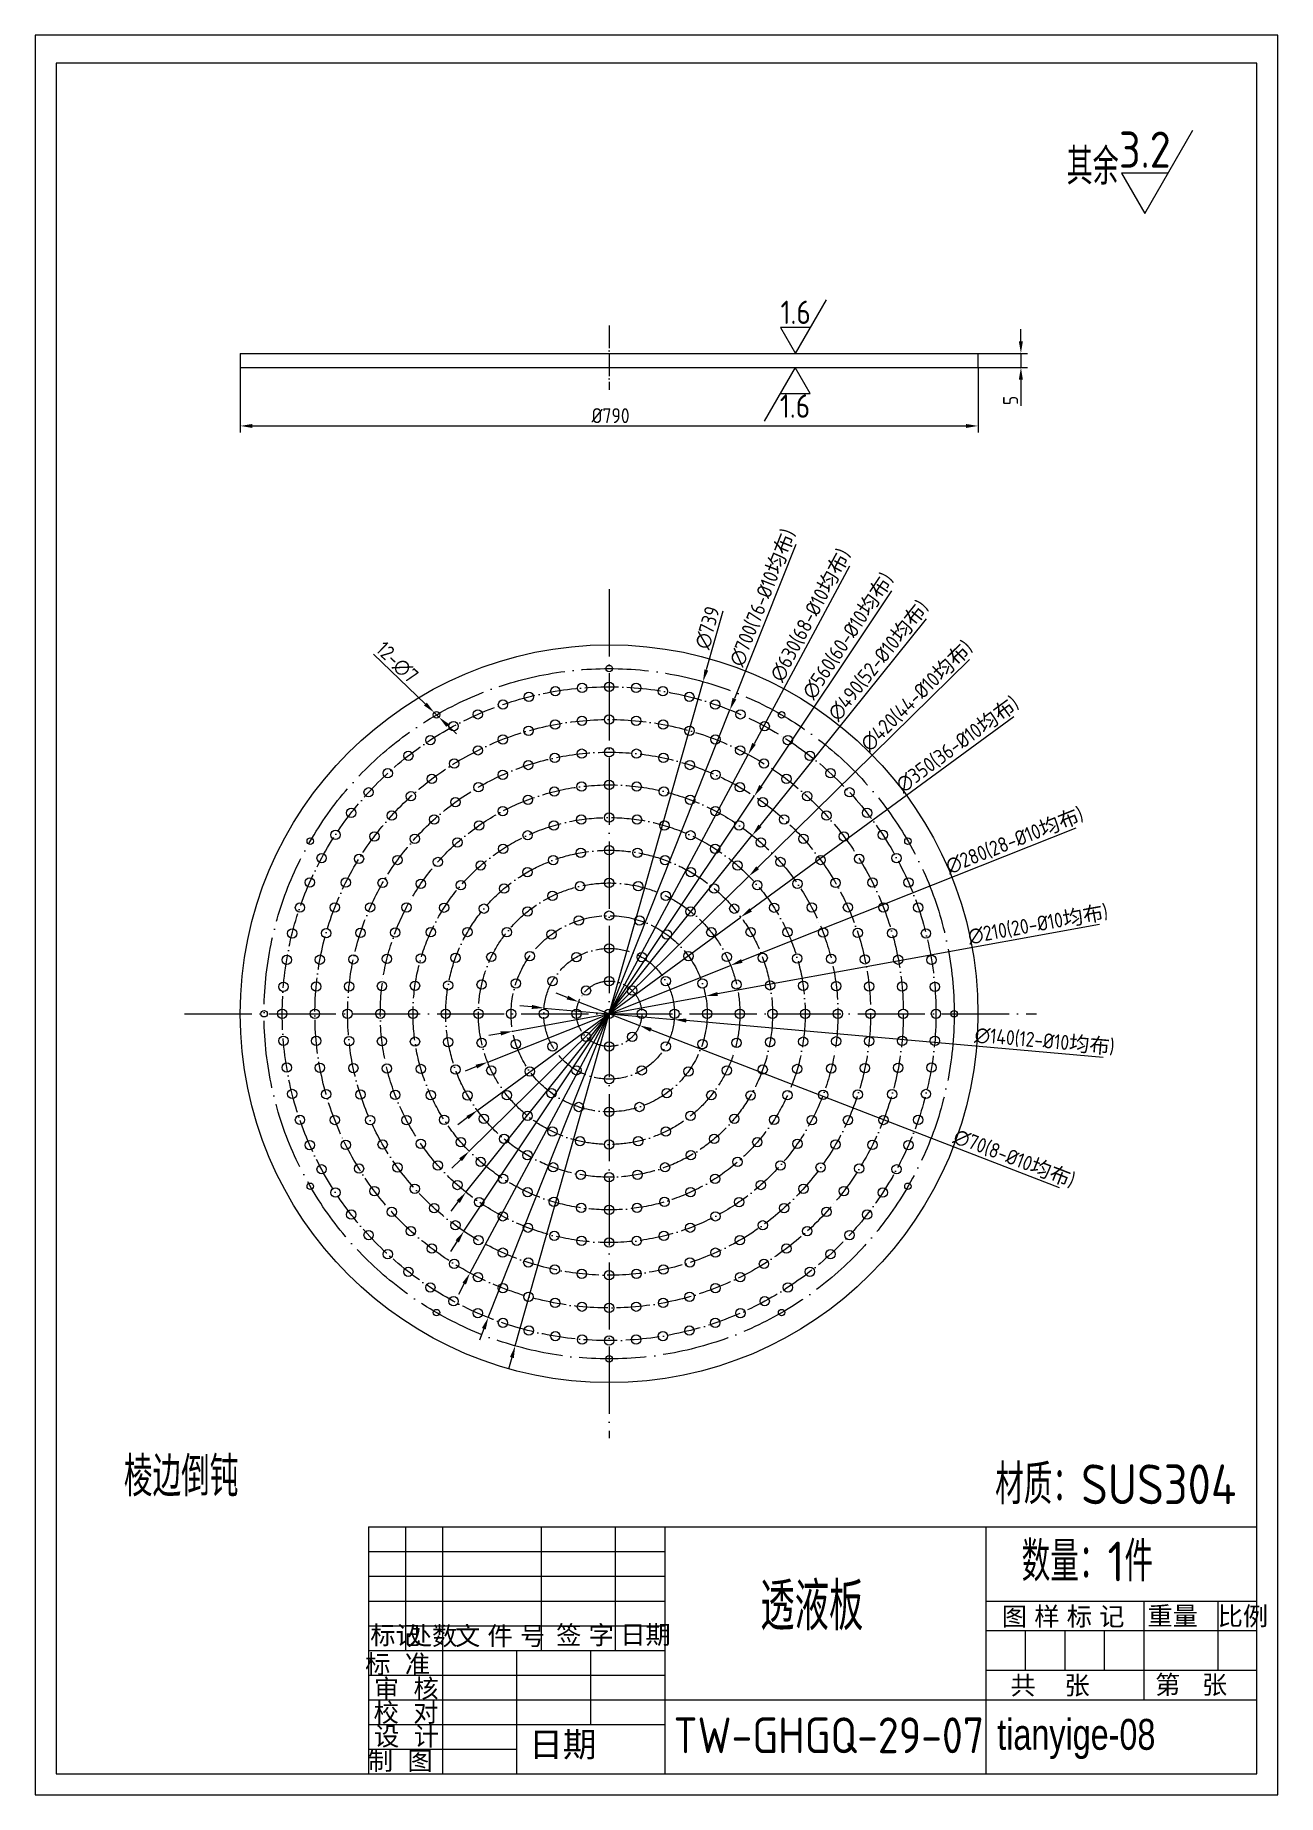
# Model space of a CAD drawing. Header units: millimetres. Extents: x 3475 to 4805, y 758 to 2642.
import ezdxf

# ---------------------------------------------------------------- set-up
doc = ezdxf.new("R2010")
doc.units = ezdxf.units.MM
doc.linetypes.add('ACAD_ISO04W100', pattern=[30, 24, -3, 0, -3])
doc.layers.add('实线', color=2, linetype='Continuous')
doc.layers.add('标注', color=3, linetype='Continuous', lineweight=13)
doc.styles.get("Standard").update_dxf_attribs({"font": 'arial.ttf'})
doc.styles.add('工程字', font='gbenor.shx', dxfattribs={"bigfont": 'gbcbig.shx'})
doc.dimstyles.new('ISO-25', dxfattribs={"dimtxt": 2.5, "dimasz": 2.5, "dimexe": 1.25, "dimexo": 0.625, "dimtad": 1, "dimtxsty": 'Standard', "dimcen": 2.5, "dimadec": 0, "dimazin": 0, "dimtfac": 1, "dimtmove": 0, "dimatfit": 3, "dimfxl": 0, "dimarcsym": 0})

# ---------------------------------------------------------------- blocks, each defined once
blk = doc.blocks.new('*D16')
at = {"color": 0, "linetype": 'Continuous', "lineweight": 13, "transparency": 16777216}
for p, q in [((4530.3, 2313.8), (4530.3, 2326.8)), ((4484.4, 2300.8), (4537.3, 2300.8)), ((4530.3, 2300.8), (4530.3, 2285.8)), ((4484.4, 2285.8), (4537.3, 2285.8)), ((4530.3, 2272.8), (4530.3, 2244.6))]:
    blk.add_line(p, q, dxfattribs=at)
at = {"color": 0, "linetype": 'Continuous', "transparency": 16777216}
for points in [[(4528.1, 2313.8), (4532.4, 2313.8), (4530.3, 2300.8)], [(4528.1, 2272.8), (4532.4, 2272.8), (4530.3, 2285.8)]]:
    blk.add_solid(points, dxfattribs=at)
at = {"layer": 'Defpoints', "color": 0, "linetype": 'Continuous', "transparency": 16777216}
for p in [(4484.4, 2300.8), (4484.4, 2285.8), (4530.3, 2285.8)]:
    blk.add_point(p, dxfattribs=at)
at = {"color": 0, "linetype": 'Continuous', "lineweight": 13, "transparency": 16777216, "insert": (4519.3, 2250.5), "char_height": 16, "attachment_point": 5, "rotation": 90, "style": '工程字'}
blk.add_mtext('5', dxfattribs=at)
blk = doc.blocks.new('*D17')
at = {"color": 0, "linetype": 'Continuous', "lineweight": 13, "transparency": 16777216}
for p, q in [((3694.4, 2285.8), (3694.4, 2216.2)), ((4484.4, 2285.8), (4484.4, 2216.2)), ((3707.4, 2223.2), (4471.4, 2223.2))]:
    blk.add_line(p, q, dxfattribs=at)
at = {"color": 0, "linetype": 'Continuous', "transparency": 16777216}
for points in [[(3707.4, 2225.3), (3707.4, 2221), (3694.4, 2223.2)], [(4471.4, 2225.3), (4471.4, 2221), (4484.4, 2223.2)]]:
    blk.add_solid(points, dxfattribs=at)
at = {"layer": 'Defpoints', "color": 0, "linetype": 'Continuous', "transparency": 16777216}
for p in [(3694.4, 2285.8), (4484.4, 2285.8), (4484.4, 2223.2)]:
    blk.add_point(p, dxfattribs=at)
at = {"color": 0, "linetype": 'Continuous', "lineweight": 13, "transparency": 16777216, "insert": (4090.9, 2234.2), "char_height": 16, "attachment_point": 5, "style": '工程字'}
blk.add_mtext('%%c790', dxfattribs=at)
blk = doc.blocks.new('*D18')
at = {"color": 0, "linetype": 'Continuous', "lineweight": 13, "transparency": 16777216}
for p, q in [((4211.2, 2024.8), (4193.4, 1961.9)), ((3988.8, 1238.3), (4189.9, 1949.4)), ((3985.3, 1225.8), (3981.7, 1213.3))]:
    blk.add_line(p, q, dxfattribs=at)
at = {"color": 0, "linetype": 'Continuous', "transparency": 16777216}
for points in [[(4191.4, 1962.5), (4195.5, 1961.3), (4189.9, 1949.4)], [(3983.2, 1226.4), (3987.3, 1225.2), (3988.8, 1238.3)]]:
    blk.add_solid(points, dxfattribs=at)
at = {"layer": 'Defpoints', "color": 0, "linetype": 'Continuous', "transparency": 16777216}
for p in [(4189.9, 1949.4), (3988.8, 1238.3)]:
    blk.add_point(p, dxfattribs=at)
at = {"color": 0, "linetype": 'Continuous', "lineweight": 13, "transparency": 16777216, "insert": (4194.8, 2007.2), "char_height": 16, "attachment_point": 5, "rotation": 74.2078, "style": '工程字'}
blk.add_mtext('∅739', dxfattribs=at)
blk = doc.blocks.new('*D19')
at = {"color": 0, "linetype": 'Continuous', "lineweight": 13, "transparency": 16777216}
for p, q in [((4289.2, 2096.3), (4223.5, 1931.2)), ((3960, 1268.7), (4218.7, 1919.1)), ((3955.2, 1256.6), (3950.4, 1244.5))]:
    blk.add_line(p, q, dxfattribs=at)
at = {"color": 0, "linetype": 'Continuous', "transparency": 16777216}
for points in [[(4221.5, 1932), (4225.6, 1930.4), (4218.7, 1919.1)], [(3953.1, 1257.4), (3957.2, 1255.8), (3960, 1268.7)]]:
    blk.add_solid(points, dxfattribs=at)
at = {"layer": 'Defpoints', "color": 0, "linetype": 'Continuous', "transparency": 16777216}
for p in [(4218.7, 1919.1), (3960, 1268.7)]:
    blk.add_point(p, dxfattribs=at)
at = {"color": 0, "linetype": 'Continuous', "lineweight": 13, "transparency": 16777216, "insert": (4254.1, 2039.2), "char_height": 16, "attachment_point": 5, "rotation": 68.3044, "style": '工程字'}
blk.add_mtext('∅700(76-%%c10{\\fSystem|b0|i0|c134|p32;均布})', dxfattribs=at)
blk = doc.blocks.new('*D20')
at = {"color": 0, "linetype": 'Continuous', "lineweight": 13, "transparency": 16777216}
for p, q in [((4346.7, 2073.2), (4244.5, 1882.9)), ((3940.4, 1316.3), (4238.3, 1871.4)), ((3934.2, 1304.9), (3928.1, 1293.4))]:
    blk.add_line(p, q, dxfattribs=at)
at = {"color": 0, "linetype": 'Continuous', "transparency": 16777216}
for points in [[(4242.6, 1883.9), (4246.4, 1881.8), (4238.3, 1871.4)], [(3932.3, 1305.9), (3936.1, 1303.9), (3940.4, 1316.3)]]:
    blk.add_solid(points, dxfattribs=at)
at = {"layer": 'Defpoints', "color": 0, "linetype": 'Continuous', "transparency": 16777216}
for p in [(4238.3, 1871.4), (3940.4, 1316.3)]:
    blk.add_point(p, dxfattribs=at)
at = {"color": 0, "linetype": 'Continuous', "lineweight": 13, "transparency": 16777216, "insert": (4305.3, 2020.5), "char_height": 16, "attachment_point": 5, "rotation": 61.7713, "style": '工程字'}
blk.add_mtext('∅630(68-%%c10{\\fSystem|b0|i0|c134|p32;均布})', dxfattribs=at)
blk = doc.blocks.new('*D21')
at = {"color": 0, "linetype": 'Continuous', "lineweight": 13, "transparency": 16777216}
for p, q in [((4391.6, 2046.7), (4252, 1837.6)), ((3933.9, 1361), (4244.8, 1826.8)), ((3926.7, 1350.2), (3919.5, 1339.4))]:
    blk.add_line(p, q, dxfattribs=at)
at = {"color": 0, "linetype": 'Continuous', "transparency": 16777216}
for points in [[(4250.2, 1838.8), (4253.8, 1836.4), (4244.8, 1826.8)], [(3924.9, 1351.4), (3928.5, 1349), (3933.9, 1361)]]:
    blk.add_solid(points, dxfattribs=at)
at = {"layer": 'Defpoints', "color": 0, "linetype": 'Continuous', "transparency": 16777216}
for p in [(4244.8, 1826.8), (3933.9, 1361)]:
    blk.add_point(p, dxfattribs=at)
at = {"color": 0, "linetype": 'Continuous', "lineweight": 13, "transparency": 16777216, "insert": (4345.4, 1998.2), "char_height": 16, "attachment_point": 5, "rotation": 56.2767, "style": '工程字'}
blk.add_mtext('∅560(60-%%c10{\\fSystem|b0|i0|c134|p32;均布})', dxfattribs=at)
blk = doc.blocks.new('*D22')
at = {"color": 0, "linetype": 'Continuous', "lineweight": 13, "transparency": 16777216}
for p, q in [((4428.7, 2016.5), (4250.9, 1795.1)), ((3936, 1402.8), (4242.7, 1784.9)), ((3927.8, 1392.7), (3919.7, 1382.5))]:
    blk.add_line(p, q, dxfattribs=at)
at = {"color": 0, "linetype": 'Continuous', "transparency": 16777216}
for points in [[(4249.2, 1796.4), (4252.6, 1793.7), (4242.7, 1784.9)], [(3926.1, 1394), (3929.5, 1391.3), (3936, 1402.8)]]:
    blk.add_solid(points, dxfattribs=at)
at = {"layer": 'Defpoints', "color": 0, "linetype": 'Continuous', "transparency": 16777216}
for p in [(4242.7, 1784.9), (3936, 1402.8)]:
    blk.add_point(p, dxfattribs=at)
at = {"color": 0, "linetype": 'Continuous', "lineweight": 13, "transparency": 16777216, "insert": (4377.9, 1971.8), "char_height": 16, "attachment_point": 5, "rotation": 51.2423, "style": '工程字'}
blk.add_mtext('∅490(52-%%c10{\\fSystem|b0|i0|c134|p32;均布})', dxfattribs=at)
blk = doc.blocks.new('*D23')
at = {"color": 0, "linetype": 'Continuous', "lineweight": 13, "transparency": 16777216}
for p, q in [((4475.4, 1973.3), (4248.4, 1750.2)), ((3939.6, 1446.7), (4239.1, 1741.1)), ((3930.3, 1437.6), (3921, 1428.4))]:
    blk.add_line(p, q, dxfattribs=at)
at = {"color": 0, "linetype": 'Continuous', "transparency": 16777216}
for points in [[(4246.9, 1751.7), (4249.9, 1748.6), (4239.1, 1741.1)], [(3928.8, 1439.1), (3931.8, 1436), (3939.6, 1446.7)]]:
    blk.add_solid(points, dxfattribs=at)
at = {"layer": 'Defpoints', "color": 0, "linetype": 'Continuous', "transparency": 16777216}
for p in [(4239.1, 1741.1), (3939.6, 1446.7)]:
    blk.add_point(p, dxfattribs=at)
at = {"color": 0, "linetype": 'Continuous', "lineweight": 13, "transparency": 16777216, "insert": (4418.9, 1933.9), "char_height": 16, "attachment_point": 5, "rotation": 44.5046, "style": '工程字'}
blk.add_mtext('∅420(44-%%c10{\\fSystem|b0|i0|c134|p32;均布})', dxfattribs=at)
blk = doc.blocks.new('*D24')
at = {"color": 0, "linetype": 'Continuous', "lineweight": 13, "transparency": 16777216}
for p, q in [((4522.6, 1911.7), (4240.9, 1705.1)), ((3948.2, 1490.4), (4230.5, 1697.4)), ((3937.8, 1482.7), (3927.3, 1475))]:
    blk.add_line(p, q, dxfattribs=at)
at = {"color": 0, "linetype": 'Continuous', "transparency": 16777216}
for points in [[(4239.7, 1706.8), (4242.2, 1703.3), (4230.5, 1697.4)], [(3936.5, 1484.4), (3939, 1480.9), (3948.2, 1490.4)]]:
    blk.add_solid(points, dxfattribs=at)
at = {"layer": 'Defpoints', "color": 0, "linetype": 'Continuous', "transparency": 16777216}
for p in [(4230.5, 1697.4), (3948.2, 1490.4)]:
    blk.add_point(p, dxfattribs=at)
at = {"color": 0, "linetype": 'Continuous', "lineweight": 13, "transparency": 16777216, "insert": (4462.6, 1882), "char_height": 16, "attachment_point": 5, "rotation": 36.2633, "style": '工程字'}
blk.add_mtext('∅350(36-%%c10{\\fSystem|b0|i0|c134|p32;均布})', dxfattribs=at)
blk = doc.blocks.new('*D25')
at = {"color": 0, "linetype": 'Continuous', "lineweight": 13, "transparency": 16777216}
for p, q in [((4589.1, 1792.7), (4231.5, 1650.4)), ((3959.3, 1542.1), (4219.4, 1645.6)), ((3947.2, 1537.3), (3935.1, 1532.5))]:
    blk.add_line(p, q, dxfattribs=at)
at = {"color": 0, "linetype": 'Continuous', "transparency": 16777216}
for points in [[(4230.7, 1652.4), (4232.3, 1648.4), (4219.4, 1645.6)], [(3946.4, 1539.3), (3948, 1535.3), (3959.3, 1542.1)]]:
    blk.add_solid(points, dxfattribs=at)
at = {"layer": 'Defpoints', "color": 0, "linetype": 'Continuous', "transparency": 16777216}
for p in [(4219.4, 1645.6), (3959.3, 1542.1)]:
    blk.add_point(p, dxfattribs=at)
at = {"color": 0, "linetype": 'Continuous', "lineweight": 13, "transparency": 16777216, "insert": (4523.6, 1779), "char_height": 16, "attachment_point": 5, "rotation": 21.689, "style": '工程字'}
blk.add_mtext('∅280(28-%%c10{\\fSystem|b0|i0|c134|p32;均布})', dxfattribs=at)
blk = doc.blocks.new('*D26')
at = {"color": 0, "linetype": 'Continuous', "lineweight": 13, "transparency": 16777216}
for p, q in [((4614.3, 1689.4), (4205.4, 1615)), ((3986, 1575.1), (4192.7, 1612.7)), ((3973.3, 1572.8), (3960.5, 1570.4))]:
    blk.add_line(p, q, dxfattribs=at)
at = {"color": 0, "linetype": 'Continuous', "transparency": 16777216}
for points in [[(4205.1, 1617.1), (4205.8, 1612.9), (4192.7, 1612.7)], [(3972.9, 1574.9), (3973.6, 1570.6), (3986, 1575.1)]]:
    blk.add_solid(points, dxfattribs=at)
at = {"layer": 'Defpoints', "color": 0, "linetype": 'Continuous', "transparency": 16777216}
for p in [(4192.7, 1612.7), (3986, 1575.1)]:
    blk.add_point(p, dxfattribs=at)
at = {"color": 0, "linetype": 'Continuous', "lineweight": 13, "transparency": 16777216, "insert": (4548.6, 1689.2), "char_height": 16, "attachment_point": 5, "rotation": 10.3131, "style": '工程字'}
blk.add_mtext('∅210(20-%%c10{\\fSystem|b0|i0|c134|p32;均布})', dxfattribs=at)
blk = doc.blocks.new('*D27')
at = {"color": 0, "linetype": 'Continuous', "lineweight": 13, "transparency": 16777216}
for p, q in [((4006.7, 1601.2), (3993.7, 1602.3)), ((4019.6, 1600), (4159.1, 1587.7)), ((4618.3, 1547.1), (4172, 1586.6))]:
    blk.add_line(p, q, dxfattribs=at)
at = {"color": 0, "linetype": 'Continuous', "transparency": 16777216}
for points in [[(4006.9, 1603.3), (4006.5, 1599), (4019.6, 1600)], [(4172.2, 1588.7), (4171.8, 1584.4), (4159.1, 1587.7)]]:
    blk.add_solid(points, dxfattribs=at)
at = {"layer": 'Defpoints', "color": 0, "linetype": 'Continuous', "transparency": 16777216}
for p in [(4019.6, 1600), (4159.1, 1587.7)]:
    blk.add_point(p, dxfattribs=at)
at = {"color": 0, "linetype": 'Continuous', "lineweight": 13, "transparency": 16777216, "insert": (4555.6, 1564.2), "char_height": 16, "attachment_point": 5, "rotation": 354.9449, "style": '工程字'}
blk.add_mtext('∅140(12-%%c10{\\fSystem|b0|i0|c134|p32;均布})', dxfattribs=at)
blk = doc.blocks.new('*D28')
at = {"color": 0, "linetype": 'Continuous', "lineweight": 13, "transparency": 16777216}
for p, q in [((4044.6, 1611.2), (4032.5, 1615.9)), ((4056.7, 1606.5), (4122, 1581.3)), ((4571.7, 1407.5), (4134.1, 1576.6))]:
    blk.add_line(p, q, dxfattribs=at)
at = {"color": 0, "linetype": 'Continuous', "transparency": 16777216}
for points in [[(4045.4, 1613.2), (4043.8, 1609.2), (4056.7, 1606.5)], [(4134.9, 1578.6), (4133.3, 1574.6), (4122, 1581.3)]]:
    blk.add_solid(points, dxfattribs=at)
at = {"layer": 'Defpoints', "color": 0, "linetype": 'Continuous', "transparency": 16777216}
for p in [(4056.7, 1606.5), (4122, 1581.3)]:
    blk.add_point(p, dxfattribs=at)
at = {"color": 0, "linetype": 'Continuous', "lineweight": 13, "transparency": 16777216, "insert": (4523, 1438.6), "char_height": 16, "attachment_point": 5, "rotation": 338.8705, "style": '工程字'}
blk.add_mtext('∅70(8-%%c10{\\fSystem|b0|i0|c134|p32;均布})', dxfattribs=at)
blk = doc.blocks.new('*D29')
at = {"color": 0, "linetype": 'Continuous', "lineweight": 13, "transparency": 16777216}
for p, q in [((3837.1, 1978.9), (3892.7, 1925.3)), ((3907.1, 1911.4), (3902.1, 1916.3)), ((3916.5, 1902.4), (3925.8, 1893.4))]:
    blk.add_line(p, q, dxfattribs=at)
at = {"color": 0, "linetype": 'Continuous', "transparency": 16777216}
for points in [[(3894.2, 1926.9), (3891.2, 1923.8), (3902.1, 1916.3)], [(3918, 1904), (3915, 1900.9), (3907.1, 1911.4)]]:
    blk.add_solid(points, dxfattribs=at)
at = {"layer": 'Defpoints', "color": 0, "linetype": 'Continuous', "transparency": 16777216}
for p in [(3902.1, 1916.3), (3907.1, 1911.4)]:
    blk.add_point(p, dxfattribs=at)
at = {"color": 0, "linetype": 'Continuous', "lineweight": 13, "transparency": 16777216, "insert": (3862.2, 1970), "char_height": 16, "attachment_point": 5, "rotation": 316.0695, "style": '工程字'}
blk.add_mtext('12-∅7', dxfattribs=at)

msp = doc.modelspace()

# ---------------------------------------------------------------- linework, layer by layer
at = {"color": 7, "lineweight": 13}
for p, q in [((4638.059, 2493.802), (4662.916, 2450.75)), ((4272.975, 2328.592), (4289.036, 2300.773)), ((4304.785, 2257.955), (4288.724, 2285.773)), ((3990.22, 912.219), (3990.22, 780.017)), ((3831.579, 806.458), (3990.22, 806.458))]:
    msp.add_line(p, q, dxfattribs=at)
at = {"color": 1, "linetype": 'ACAD_ISO04W100', "lineweight": 13}
msp.add_line((4089.35, 2330.612), (4089.35, 2261.785), dxfattribs=at)
at = {"lineweight": 18}
for p, q in [((3694.35, 2300.773), (4484.35, 2300.773)), ((3694.35, 2300.773), (3694.35, 2285.773)), ((4484.35, 2300.773), (4484.35, 2285.773)), ((3694.35, 2285.773), (4484.35, 2285.773))]:
    msp.add_line(p, q, dxfattribs=at)
at = {"color": 1, "linetype": 'ACAD_ISO04W100', "lineweight": 13, "ltscale": 3}
for p, q in [((4089.35, 2048.467), (4089.35, 1139.283)), ((3634.758, 1593.875), (4546.979, 1593.875))]:
    msp.add_line(p, q, dxfattribs=at)
at = {"lineweight": 18}
for centre, radius in [((4089.35, 1593.875), 395), ((4089.35, 1963.375), 3.5), ((4031.742, 1939.102), 5), ((4060.448, 1942.68), 5), ((4089.35, 1943.875), 5), ((4118.253, 1942.68), 5), ((4146.959, 1939.102), 5), ((3975.706, 1924.911), 5), ((4003.431, 1933.165), 5), ((4175.27, 1933.165), 5), ((4202.995, 1924.911), 5), ((3904.6, 1913.872), 3.5), ((3922.769, 1901.691), 5), ((3948.757, 1914.396), 5), ((4031.469, 1903.512), 5), ((4060.286, 1907.532), 5), ((4089.35, 1908.875), 5), ((4118.415, 1907.532), 5), ((4147.232, 1903.512), 5), ((4229.944, 1914.396), 5), ((4255.932, 1901.691), 5), ((4274.1, 1913.872), 3.5), ((3897.919, 1886.884), 5), ((3975.559, 1887.604), 5), ((4003.147, 1896.85), 5), ((4175.554, 1896.85), 5), ((4203.142, 1887.604), 5), ((4280.782, 1886.884), 5), ((3874.376, 1870.074), 5), ((3923.524, 1861.694), 5), ((3948.943, 1875.852), 5), ((4002.826, 1860.171), 5), ((4031.135, 1867.757), 5), ((4060.082, 1872.341), 5), ((4089.35, 1873.875), 5), ((4118.618, 1872.341), 5), ((4147.566, 1867.757), 5), ((4175.875, 1860.171), 5), ((4229.758, 1875.852), 5), ((4255.177, 1861.694), 5), ((4304.325, 1870.074), 5), ((3852.302, 1851.379), 5), ((3899.521, 1845.251), 5), ((3975.464, 1849.668), 5), ((4203.237, 1849.668), 5), ((4279.18, 1845.251), 5), ((4326.399, 1851.379), 5), ((3831.847, 1830.924), 5), ((3877.136, 1826.663), 5), ((3949.35, 1836.362), 5), ((4002.472, 1822.954), 5), ((4030.718, 1831.756), 5), ((4059.819, 1837.089), 5), ((4089.35, 1838.875), 5), ((4118.882, 1837.089), 5), ((4147.983, 1831.756), 5), ((4176.229, 1822.954), 5), ((4229.35, 1836.362), 5), ((4301.565, 1826.663), 5), ((4346.854, 1830.924), 5), ((3813.151, 1808.85), 5), ((3856.563, 1806.089), 5), ((3924.771, 1820.4), 5), ((3975.493, 1810.812), 5), ((4089.35, 1803.875), 5), ((4203.208, 1810.812), 5), ((4253.93, 1820.4), 5), ((4322.138, 1806.089), 5), ((4365.55, 1808.85), 5), ((3796.342, 1785.307), 5), ((3901.994, 1801.956), 5), ((3950.175, 1795.506), 5), ((4002.113, 1784.898), 5), ((4030.187, 1795.369), 5), ((4059.464, 1801.738), 5), ((4119.237, 1801.738), 5), ((4148.514, 1795.369), 5), ((4176.588, 1784.898), 5), ((4228.526, 1795.506), 5), ((4276.707, 1801.956), 5), ((4382.359, 1785.307), 5), ((3769.354, 1778.625), 3.5), ((3837.975, 1783.705), 5), ((3881.27, 1781.232), 5), ((3926.885, 1777.26), 5), ((3975.816, 1770.539), 5), ((4058.962, 1766.217), 5), ((4089.35, 1768.875), 5), ((4119.739, 1766.217), 5), ((4202.885, 1770.539), 5), ((4251.815, 1777.26), 5), ((4297.431, 1781.232), 5), ((4340.726, 1783.705), 5), ((4409.347, 1778.625), 3.5), ((3781.535, 1760.457), 5), ((3821.532, 1759.701), 5), ((3862.826, 1758.455), 5), ((3905.965, 1756.34), 5), ((3951.83, 1752.583), 5), ((4029.497, 1758.322), 5), ((4149.204, 1758.322), 5), ((4226.871, 1752.583), 5), ((4272.736, 1756.34), 5), ((4315.875, 1758.455), 5), ((4357.169, 1759.701), 5), ((4397.166, 1760.457), 5), ((3768.83, 1734.469), 5), ((3807.374, 1734.283), 5), ((3846.863, 1733.875), 5), ((3887.719, 1733.051), 5), ((3930.643, 1731.396), 5), ((4001.85, 1745.43), 5), ((4058.197, 1730.365), 5), ((4089.35, 1733.875), 5), ((4120.503, 1730.365), 5), ((4176.85, 1745.43), 5), ((4248.058, 1731.396), 5), ((4290.981, 1733.051), 5), ((4331.838, 1733.875), 5), ((4371.327, 1734.283), 5), ((4409.871, 1734.469), 5), ((3976.863, 1727.933), 5), ((4028.607, 1720.011), 5), ((4150.094, 1720.011), 5), ((4201.838, 1727.933), 5), ((3758.314, 1707.52), 5), ((3795.622, 1707.666), 5), ((3833.558, 1707.762), 5), ((3872.414, 1707.732), 5), ((3912.687, 1707.41), 5), ((3955.293, 1706.363), 5), ((4002.062, 1703.332), 5), ((4056.904, 1693.736), 5), ((4089.35, 1698.875), 5), ((4121.797, 1693.736), 5), ((4176.639, 1703.332), 5), ((4223.408, 1706.363), 5), ((4266.014, 1707.41), 5), ((4306.287, 1707.732), 5), ((4345.143, 1707.762), 5), ((4383.079, 1707.666), 5), ((4420.386, 1707.52), 5), ((3750.06, 1679.795), 5), ((3786.375, 1680.079), 5), ((3823.055, 1680.4), 5), ((3860.271, 1680.753), 5), ((3898.328, 1681.112), 5), ((3937.796, 1681.375), 5), ((3979.894, 1681.164), 5), ((4027.633, 1678.822), 5), ((4151.068, 1678.822), 5), ((4198.807, 1681.164), 5), ((4240.905, 1681.375), 5), ((4280.373, 1681.112), 5), ((4318.429, 1680.753), 5), ((4355.646, 1680.4), 5), ((4392.325, 1680.079), 5), ((4428.641, 1679.795), 5), ((3887.857, 1653.039), 5), ((3924.904, 1653.729), 5), ((3963.215, 1654.619), 5), ((4004.404, 1655.593), 5), ((4054.35, 1654.497), 5), ((4089.35, 1663.875), 5), ((4124.35, 1654.497), 5), ((4174.297, 1655.593), 5), ((4215.486, 1654.619), 5), ((4253.797, 1653.729), 5), ((4290.844, 1653.039), 5), ((3744.124, 1651.483), 5), ((3779.714, 1651.756), 5), ((3815.469, 1652.091), 5), ((3851.47, 1652.508), 5), ((4327.231, 1652.508), 5), ((4363.232, 1652.091), 5), ((4398.987, 1651.756), 5), ((4434.577, 1651.483), 5), ((3740.546, 1622.778), 5), ((3775.694, 1622.94), 5), ((3810.884, 1623.143), 5), ((3846.137, 1623.407), 5), ((3881.488, 1623.761), 5), ((3917.009, 1624.264), 5), ((3952.861, 1625.028), 5), ((3989.489, 1626.322), 5), ((4028.729, 1628.875), 5), ((4064.602, 1618.624), 5), ((4089.35, 1628.875), 5), ((4114.099, 1618.624), 5), ((4149.972, 1628.875), 5), ((4189.211, 1626.322), 5), ((4225.84, 1625.028), 5), ((4261.692, 1624.264), 5), ((4297.213, 1623.761), 5), ((4332.564, 1623.407), 5), ((4367.817, 1623.143), 5), ((4403.007, 1622.94), 5), ((4438.155, 1622.778), 5), ((3739.35, 1593.875), 5), ((3774.35, 1593.875), 5), ((3809.35, 1593.875), 5), ((3844.35, 1593.875), 5), ((3879.35, 1593.875), 5), ((3914.35, 1593.875), 5), ((3949.35, 1593.875), 5), ((3984.35, 1593.875), 5), ((4019.35, 1593.875), 5), ((4054.35, 1593.875), 5), ((4089.35, 1593.875), 5), ((4124.35, 1593.875), 5), ((4159.35, 1593.875), 5), ((4194.35, 1593.875), 5), ((4229.35, 1593.875), 5), ((4264.35, 1593.875), 5), ((4299.35, 1593.875), 5), ((4334.35, 1593.875), 5), ((4369.35, 1593.875), 5), ((4404.35, 1593.875), 5), ((4439.35, 1593.875), 5), ((4458.85, 1593.875), 3.5), ((3740.546, 1564.973), 5), ((3775.694, 1564.811), 5), ((3810.884, 1564.607), 5), ((3846.137, 1564.344), 5), ((3881.488, 1563.989), 5), ((3917.009, 1563.487), 5), ((3952.861, 1562.722), 5), ((3989.489, 1561.429), 5), ((4028.729, 1558.875), 5), ((4064.602, 1569.127), 5), ((4089.35, 1558.875), 5), ((4114.099, 1569.127), 5), ((4149.972, 1558.875), 5), ((4189.211, 1561.429), 5), ((4225.84, 1562.722), 5), ((4261.692, 1563.487), 5), ((4297.213, 1563.989), 5), ((4332.564, 1564.344), 5), ((4367.817, 1564.607), 5), ((4403.007, 1564.811), 5), ((4438.155, 1564.973), 5), ((3744.124, 1536.267), 5), ((3779.714, 1535.994), 5), ((3815.469, 1535.66), 5), ((3851.47, 1535.243), 5), ((3887.857, 1534.711), 5), ((3924.904, 1534.022), 5), ((3963.215, 1533.132), 5), ((4004.404, 1532.158), 5), ((4054.35, 1533.254), 5), ((4089.35, 1523.875), 5), ((4124.35, 1533.254), 5), ((4174.297, 1532.158), 5), ((4215.486, 1533.132), 5), ((4253.797, 1534.022), 5), ((4290.844, 1534.711), 5), ((4327.231, 1535.243), 5), ((4363.232, 1535.66), 5), ((4398.987, 1535.994), 5), ((4434.577, 1536.267), 5), ((3750.06, 1507.955), 5), ((3786.375, 1507.671), 5), ((3823.055, 1507.351), 5), ((3860.271, 1506.997), 5), ((3898.328, 1506.638), 5), ((3937.796, 1506.375), 5), ((3979.894, 1506.587), 5), ((4027.633, 1508.929), 5), ((4151.068, 1508.929), 5), ((4198.807, 1506.587), 5), ((4240.905, 1506.375), 5), ((4280.373, 1506.638), 5), ((4318.429, 1506.997), 5), ((4355.646, 1507.351), 5), ((4392.325, 1507.671), 5), ((4428.641, 1507.955), 5), ((4002.062, 1484.419), 5), ((4056.904, 1494.014), 5), ((4089.35, 1488.875), 5), ((4121.797, 1494.014), 5), ((4176.639, 1484.419), 5), ((3758.314, 1480.23), 5), ((3795.622, 1480.084), 5), ((3833.558, 1479.989), 5), ((3872.414, 1480.018), 5), ((3912.687, 1480.341), 5), ((3955.293, 1481.387), 5), ((4028.607, 1467.74), 5), ((4150.094, 1467.74), 5), ((4223.408, 1481.387), 5), ((4266.014, 1480.341), 5), ((4306.287, 1480.018), 5), ((4345.143, 1479.989), 5), ((4383.079, 1480.084), 5), ((4420.386, 1480.23), 5), ((3768.83, 1453.282), 5), ((3807.374, 1453.468), 5), ((3846.863, 1453.875), 5), ((3887.719, 1454.699), 5), ((3930.643, 1456.355), 5), ((3976.863, 1459.818), 5), ((4058.197, 1457.385), 5), ((4089.35, 1453.875), 5), ((4120.503, 1457.385), 5), ((4201.838, 1459.818), 5), ((4248.058, 1456.355), 5), ((4290.981, 1454.699), 5), ((4331.838, 1453.875), 5), ((4371.327, 1453.468), 5), ((4409.871, 1453.282), 5), ((3781.535, 1427.294), 5), ((3821.532, 1428.049), 5), ((3862.826, 1429.295), 5), ((3905.965, 1431.41), 5), ((3951.83, 1435.168), 5), ((4001.85, 1442.321), 5), ((4029.497, 1429.429), 5), ((4149.204, 1429.429), 5), ((4176.85, 1442.321), 5), ((4226.871, 1435.168), 5), ((4272.736, 1431.41), 5), ((4315.875, 1429.295), 5), ((4357.169, 1428.049), 5), ((4397.166, 1427.294), 5), ((3926.885, 1410.49), 5), ((3975.816, 1417.212), 5), ((4058.962, 1421.534), 5), ((4089.35, 1418.875), 5), ((4119.739, 1421.534), 5), ((4202.885, 1417.212), 5), ((4251.815, 1410.49), 5), ((3769.354, 1409.125), 3.5), ((3796.342, 1402.443), 5), ((3837.975, 1404.045), 5), ((3881.27, 1406.519), 5), ((3950.175, 1392.244), 5), ((4002.113, 1402.853), 5), ((4030.187, 1392.382), 5), ((4148.514, 1392.382), 5), ((4176.588, 1402.853), 5), ((4228.526, 1392.244), 5), ((4297.431, 1406.519), 5), ((4340.726, 1404.045), 5), ((4382.359, 1402.443), 5), ((4409.347, 1409.125), 3.5), ((3813.151, 1378.901), 5), ((3856.563, 1381.661), 5), ((3901.994, 1385.795), 5), ((3975.493, 1376.939), 5), ((4059.464, 1386.013), 5), ((4089.35, 1383.875), 5), ((4119.237, 1386.013), 5), ((4203.208, 1376.939), 5), ((4276.707, 1385.795), 5), ((4322.138, 1381.661), 5), ((4365.55, 1378.901), 5), ((3831.847, 1356.827), 5), ((3877.136, 1361.087), 5), ((3924.771, 1367.351), 5), ((4002.472, 1364.796), 5), ((4030.718, 1355.995), 5), ((4147.983, 1355.995), 5), ((4176.229, 1364.796), 5), ((4253.93, 1367.351), 5), ((4301.565, 1361.087), 5), ((4346.854, 1356.827), 5), ((3852.302, 1336.372), 5), ((3899.521, 1342.5), 5), ((3949.35, 1351.388), 5), ((3975.464, 1338.083), 5), ((4059.819, 1350.662), 5), ((4089.35, 1348.875), 5), ((4118.882, 1350.662), 5), ((4203.237, 1338.083), 5), ((4229.35, 1351.388), 5), ((4279.18, 1342.5), 5), ((4326.399, 1336.372), 5), ((3874.376, 1317.676), 5), ((3923.524, 1326.057), 5), ((4002.826, 1327.579), 5), ((4031.135, 1319.994), 5), ((4060.082, 1315.409), 5), ((4089.35, 1313.875), 5), ((4118.618, 1315.409), 5), ((4147.566, 1319.994), 5), ((4175.875, 1327.579), 5), ((4255.177, 1326.057), 5), ((4304.325, 1317.676), 5), ((3897.919, 1300.867), 5), ((3948.943, 1311.899), 5), ((3975.559, 1300.147), 5), ((4203.142, 1300.147), 5), ((4229.758, 1311.899), 5), ((4280.782, 1300.867), 5), ((3922.769, 1286.059), 5), ((4003.147, 1290.9), 5), ((4031.469, 1284.239), 5), ((4060.286, 1280.219), 5), ((4089.35, 1278.875), 5), ((4118.415, 1280.219), 5), ((4147.232, 1284.239), 5), ((4175.554, 1290.9), 5), ((4255.932, 1286.059), 5), ((3904.6, 1273.879), 3.5), ((3948.757, 1273.355), 5), ((3975.706, 1262.839), 5), ((4202.995, 1262.839), 5), ((4229.944, 1273.355), 5), ((4274.1, 1273.879), 3.5), ((4003.431, 1254.585), 5), ((4031.742, 1248.649), 5), ((4060.448, 1245.071), 5), ((4089.35, 1243.875), 5), ((4118.253, 1245.071), 5), ((4146.959, 1248.649), 5), ((4175.27, 1254.585), 5), ((4089.35, 1224.375), 3.5)]:
    msp.add_circle(centre, radius, dxfattribs=at)
at = {"color": 1, "linetype": 'ACAD_ISO04W100', "lineweight": 13, "ltscale": 3}
msp.add_circle((4089.35, 1593.875), 369.5, dxfattribs=at)
at = {"color": 1, "linetype": 'ACAD_ISO04W100', "lineweight": 13, "ltscale": 1.5}
for radius in [350, 315, 280, 245, 210, 175, 140, 105, 70, 35]:
    msp.add_circle((4089.35, 1593.875), radius, dxfattribs=at)
at = {"lineweight": 13}
msp.add_circle((3719.85, 1593.875), 3.5, dxfattribs=at)
at = {"layer": '实线', "color": 7, "linetype": 'Continuous', "lineweight": 13}
for p, q in [((4805.399, 2641.543), (3474.777, 2641.543)), ((3474.777, 2641.543), (3474.777, 757.616)), ((4805.399, 757.616), (4805.399, 2641.543)), ((4782.998, 2611.712), (3497.178, 2611.712)), ((3497.178, 2611.712), (3497.178, 780.017)), ((4782.998, 780.017), (4782.998, 2611.712)), ((3497.178, 780.017), (4782.998, 780.017)), ((3474.777, 757.616), (4805.399, 757.616))]:
    msp.add_line(p, q, dxfattribs=at)
at = {"layer": '实线', "color": 7, "lineweight": 13}
for p, q in [((3831.579, 1044.42), (3831.579, 780.017)), ((3831.579, 1044.42), (4782.998, 1044.42)), ((3871.239, 1044.42), (3871.239, 912.219)), ((3910.899, 1044.42), (3910.899, 780.017)), ((4016.66, 1044.42), (4016.66, 912.219)), ((4095.981, 1044.42), (4095.981, 912.219)), ((4148.862, 1044.42), (4148.862, 780.017)), ((4492.585, 1044.42), (4492.585, 780.017)), ((3831.579, 1017.98), (4148.862, 1017.98)), ((3831.579, 991.539), (4148.862, 991.539)), ((3831.579, 965.099), (4148.862, 965.099)), ((4492.585, 965.099), (4782.998, 965.099)), ((4661.803, 965.099), (4661.803, 859.338)), ((4741.123, 965.099), (4741.123, 891.066)), ((3831.579, 938.659), (4148.862, 938.659)), ((4492.585, 933.371), (4782.998, 933.371)), ((4534.889, 933.371), (4534.889, 891.066)), ((4577.194, 933.371), (4577.194, 891.066)), ((4619.498, 933.371), (4619.498, 891.066)), ((3831.579, 912.219), (4148.862, 912.219)), ((4069.541, 912.219), (4069.541, 832.898)), ((3831.579, 885.778), (4148.862, 885.778)), ((4492.585, 891.066), (4782.998, 891.066)), ((3831.579, 859.338), (4782.998, 859.338)), ((3831.579, 832.898), (4148.862, 832.898))]:
    msp.add_line(p, q, dxfattribs=at)
at = {"layer": '标注', "color": 7, "linetype": 'Continuous', "lineweight": 13}
for p, q in [((4662.916, 2450.75), (4714.288, 2539.729)), ((4687.772, 2493.802), (4638.059, 2493.802)), ((4289.036, 2300.773), (4322.23, 2358.267)), ((4305.097, 2328.592), (4272.975, 2328.592)), ((4288.724, 2285.773), (4255.53, 2228.279)), ((4272.663, 2257.955), (4304.785, 2257.955))]:
    msp.add_line(p, q, dxfattribs=at)

# ---------------------------------------------------------------- texts
at = {"layer": '实线', "color": 7, "lineweight": 15, "style": '工程字'}
for s, height, p in [('棱边倒钝', 42.5939, (3569.726, 1077.045)), ('材质：SUS304', 42.5939, (4502.702, 1068.739)), ('数量：1件', 42.5939, (4531.086, 986.14)), ('透液板', 51.1126, (4251.182, 933.82)), ('TW-GHGQ-29-07', 38.33448, (4158.302, 802.17))]:
    msp.add_text(s, height=height, dxfattribs=at).set_placement(p)
at = {"layer": '实线', "color": 7, "lineweight": 13}
for s, height, p in [(' 图 样 标 记', 19.8302, (4502.18, 938.684)), ('重量', 19.8302, (4665.778, 939.236)), ('比例', 19.8302, (4740.961, 938.99)), ('标记', 19.8302, (3833.601, 918.66)), ('处数', 19.8302, (3872.73, 917.827)), ('文 件 号', 19.8302, (3924.34, 917.803)), ('签 字', 19.8302, (4032.632, 918.773)), ('日期', 19.8302, (4101.264, 919.14)), (' 标  准', 19.8302, (3820.43, 887.614)), ('共    张', 19.8302, (4519.097, 864.963)), ('第   张', 19.8302, (4674.038, 865.618)), ('审  核', 19.8302, (3837.418, 861.596)), ('校  对', 19.8302, (3837.114, 835.695)), ('设  计', 19.8302, (3837.667, 810.399)), ('日期', 26.4403, (4003.738, 798.343)), (' 制  图', 19.8302, (3823.324, 784.261))]:
    msp.add_text(s, height=height, dxfattribs=at).set_placement(p)
at = {"layer": '实线', "color": 7, "lineweight": 13, "width": 0.75}
msp.add_text('tianyige-08', height=33.05032, dxfattribs=at).set_placement((4504.936, 805.81))
at = {"layer": '实线', "color": 7, "lineweight": 13, "attachment_point": 5, "style": '工程字'}
for s, insert, char_height in [('其余', (4607.164, 2500.876), 38.7227), ('3.2', (4663.001, 2518.987), 38.7227), ('1.6', (4289.091, 2344.865), 25.0208), ('1.6', (4288.371, 2244.465), 25.0208)]:
    msp.add_mtext(s, dxfattribs=dict(at, insert=insert, char_height=char_height))

# ---------------------------------------------------------------- dimensions: what is measured, and where the dimension line sits
at = {"color": 6, "linetype": 'Continuous', "lineweight": 13}
dim = msp.add_linear_dim(base=(4530.251, 2285.773), p1=(4484.35, 2300.773), p2=(4484.35, 2285.773), angle=90, text='5', dimstyle='ISO-25', override={"dimtxt": 16, "dimasz": 13, "dimexe": 7, "dimexo": 0, "dimgap": 3, "dimtxsty": '工程字', "dimlwd": 13, "dimlwe": 13}, dxfattribs=at)
dim.commit()
dim.dimension.update_dxf_attribs({"geometry": '*D16', "text_midpoint": (4530.251, 2250.497), "dimtype": 160})
dim = msp.add_linear_dim(base=(4484.35, 2223.153), p1=(3694.35, 2285.773), p2=(4484.35, 2285.773), text='%%c<>', dimstyle='ISO-25', override={"dimtxt": 16, "dimasz": 13, "dimexe": 7, "dimexo": 0, "dimgap": 3, "dimtxsty": '工程字', "dimlwd": 13, "dimlwe": 13}, dxfattribs=at)
dim.commit()
dim.dimension.update_dxf_attribs({"geometry": '*D17', "text_midpoint": (4090.866, 2223.153), "dimtype": 160})
for p1, p2, text, picture, middle in [((3959.964, 1268.669), (4218.737, 1919.082), '<>(76-%%c10{\\fSystem|b0|i0|c134|p32;均布})', '*D19', (4264.848, 2034.982)), ((3940.358, 1316.339), (4238.343, 1871.411), '<>(68-%%c10{\\fSystem|b0|i0|c134|p32;均布})', '*D20', (4315.446, 2015.035)), ((3933.899, 1360.991), (4244.802, 1826.759), '<>(60-%%c10{\\fSystem|b0|i0|c134|p32;均布})', '*D21', (4354.953, 1991.78)), ((3935.974, 1402.824), (4242.727, 1784.927), '<>(52-%%c10{\\fSystem|b0|i0|c134|p32;均布})', '*D22', (4386.92, 1964.538)), ((3907.121, 1911.443), (3902.08, 1916.3), '12-<>', '*D29', (3854.584, 1962.054)), ((3939.58, 1446.672), (4239.121, 1741.078), '<>(44-%%c10{\\fSystem|b0|i0|c134|p32;均布})', '*D23', (4426.941, 1925.678)), ((3948.247, 1490.363), (4230.454, 1697.387), '<>(36-%%c10{\\fSystem|b0|i0|c134|p32;均布})', '*D24', (4469.427, 1872.695)), ((3959.262, 1542.136), (4219.439, 1645.615), '<>(28-%%c10{\\fSystem|b0|i0|c134|p32;均布})', '*D25', (4527.834, 1768.271)), ((3986.047, 1575.077), (4192.654, 1612.673), '<>(20-%%c10{\\fSystem|b0|i0|c134|p32;均布})', '*D26', (4550.683, 1677.822)), ((4019.623, 1600.043), (4159.078, 1587.707), '<>(12-%%c10{\\fSystem|b0|i0|c134|p32;均布})', '*D27', (4554.535, 1552.726)), ((4056.704, 1606.492), (4121.997, 1581.259), '<>(8-%%c10{\\fSystem|b0|i0|c134|p32;均布})', '*D28', (4518.864, 1427.886))]:
    dim = msp.add_diameter_dim_2p(p1=p1, p2=p2, text=text, dimstyle='ISO-25', override={"dimtxt": 16, "dimasz": 13, "dimexe": 7, "dimexo": 0, "dimgap": 3, "dimtxsty": '工程字', "dimlwd": 13, "dimlwe": 13}, dxfattribs=at)
    dim.commit()
    dim.dimension.update_dxf_attribs({"geometry": picture, "text_midpoint": middle, "dimtype": 163})
dim = msp.add_diameter_dim_2p(p1=(3988.791, 1238.322), p2=(4189.91, 1949.429), dimstyle='ISO-25', override={"dimtxt": 16, "dimasz": 13, "dimexe": 7, "dimexo": 0, "dimgap": 3, "dimtxsty": '工程字', "dimlwd": 13, "dimlwe": 13}, dxfattribs=at)
dim.commit()
dim.dimension.update_dxf_attribs({"geometry": '*D18', "text_midpoint": (4205.388, 2004.157), "dimtype": 163})

doc.saveas('drawing.dxf')
